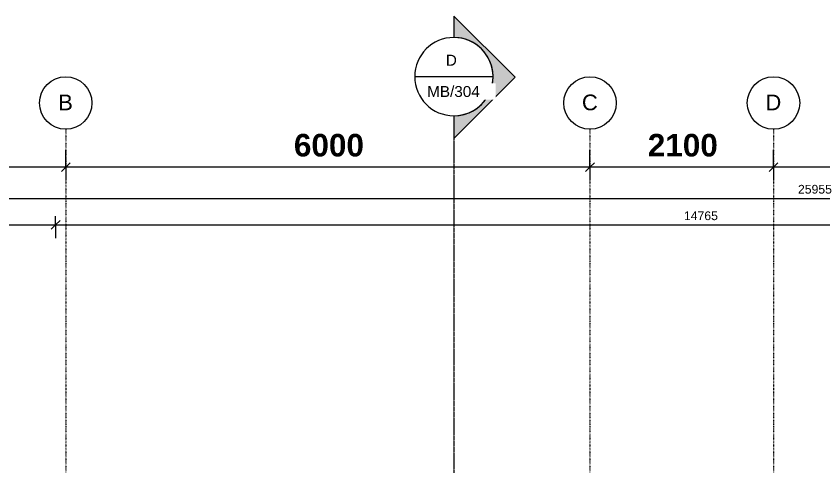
# Model space of a CAD drawing. Header units: millimetres. Extents: x -20313 to 13390, y -15775 to 12805.
# Drawn here: x -13038 to -3806, y 7656 to 12805 of the extents above; entities that cross this region are included whole.
import ezdxf

# ---------------------------------------------------------------- set-up
doc = ezdxf.new("R2010")
doc.units = ezdxf.units.MM
doc.linetypes.add('Dash dot', pattern=[15.875, 6.35, -4.7625, 0, -4.7625])
doc.linetypes.add('TD_Level Line', pattern=[8, 4, -2, 0, -2])
for name, color, linetype, lineweight in [('A-ANNO-DIMS', 211, 'Continuous', 9), ('A-ANNO-DIMS-100', 211, 'Continuous', 9), ('G-ANNO-SYMB', 111, 'Continuous', 9), ('S-GRID', 1, 'Continuous', 9), ('S-GRID-IDEN', 1, 'Continuous', 9)]:
    doc.layers.add(name, color=color, linetype=linetype, lineweight=lineweight)
doc.styles.add('Arial', font='arial.ttf', dxfattribs={"height": 125})
doc.styles.add('Arial_1', font='arial.ttf', dxfattribs={"height": 180})
doc.styles.add('Arial_3', font='arial.ttf', dxfattribs={"height": 100})
doc.styles.add('Arial_B', font='arialbd.ttf', dxfattribs={"height": 257.936508})
doc.dimstyles.new('Arial_1_0', dxfattribs={"dimscale": 304.8, "dimtxt": 102.02594, "dimasz": 0.328084, "dimexe": 0.328084, "dimexo": 0.0625, "dimgap": 0.082021, "dimtad": 1, "dimdec": 0, "dimzin": 0, "dimdsep": 46, "dimtxsty": 'Arial_3', "dimblk1": 'OBLIQUE', "dimblk2": 'OBLIQUE', "dimsah": 1, "dimcen": 0.09, "dimdle": 0.328084, "dimazin": 0, "dimtfac": 1, "dimtdec": 4, "dimtix": 1, "dimtmove": 0, "dimatfit": 3, "dimfxl": 0.492126, "dimfxlon": 1, "dimtvp": 1, "dimtolj": 1, "dimtzin": 0, "dimarcsym": 2})
doc.dimstyles.new('Arial_2_5', dxfattribs={"dimscale": 304.8, "dimtxt": 255.06485, "dimasz": 0.328084, "dimexe": 0.656168, "dimexo": 0.0625, "dimgap": 0.164042, "dimtad": 1, "dimdec": 0, "dimzin": 0, "dimdsep": 46, "dimtxsty": 'Arial_B', "dimblk1": 'OBLIQUE', "dimblk2": 'OBLIQUE', "dimsah": 1, "dimcen": 0.09, "dimdle": 0.328084, "dimazin": 0, "dimtfac": 1, "dimtdec": 4, "dimtix": 1, "dimtmove": 0, "dimatfit": 3, "dimfxl": 0.492126, "dimfxlon": 1, "dimtvp": 1, "dimtolj": 1, "dimtzin": 0, "dimarcsym": 2})

# ---------------------------------------------------------------- blocks, each defined once
blk = doc.blocks.new('Grid - _-182767-01_First floor')
at = {"layer": 'S-GRID-IDEN'}
blk.add_circle((0, 0), 3, dxfattribs=at)
blk = doc.blocks.new('DIMBLOCK8-01_First floor')
at = {"layer": 'A-ANNO-DIMS-100', "transparency": 16777216}
for p, q in [((-4371, 11075.7), (-4371, 11275.7)), ((-371, 11075.7), (-371, 11275.7)), ((-4371, 11075.7), (-4321, 11125.7)), ((-371, 11075.7), (-321, 11125.7)), ((-4371, 11075.7), (-4421, 11025.7)), ((-371, 11075.7), (-4371, 11075.7)), ((-4371, 11075.7), (-4371, 10925.7)), ((-371, 11075.7), (-421, 11025.7)), ((-371, 11075.7), (-371, 10925.7))]:
    blk.add_line(p, q, dxfattribs=at)
at = {"layer": 'A-ANNO-DIMS-100', "color": 0, "transparency": 16777216, "insert": (-2759.6, 11456.5), "char_height": 257.94, "width": 932.809, "attachment_point": 1, "line_spacing_factor": 0.941778, "style": 'Arial_B'}
blk.add_mtext('4000', dxfattribs=at)
blk = doc.blocks.new('_Oblique')
at = {"color": 0, "linetype": 'ByBlock', "lineweight": -2}
blk.add_line((-0.5, -0.5), (0.5, 0.5), dxfattribs=at)
blk = doc.blocks.new('DIMBLOCK9-01_First floor')
at = {"layer": 'A-ANNO-DIMS-100', "transparency": 16777216}
for p, q in [((-6471, 11075.7), (-6471, 11275.7)), ((-4371, 11075.7), (-4371, 11275.7)), ((-6471, 11075.7), (-6421, 11125.7)), ((-4371, 11075.7), (-4321, 11125.7)), ((-6471, 11075.7), (-6521, 11025.7)), ((-4371, 11075.7), (-6471, 11075.7)), ((-6471, 11075.7), (-6471, 10925.7)), ((-4371, 11075.7), (-4421, 11025.7)), ((-4371, 11075.7), (-4371, 10925.7))]:
    blk.add_line(p, q, dxfattribs=at)
at = {"layer": 'A-ANNO-DIMS-100', "color": 0, "transparency": 16777216, "insert": (-5809.6, 11456.5), "char_height": 257.94, "width": 932.809, "attachment_point": 1, "line_spacing_factor": 0.941778, "style": 'Arial_B'}
blk.add_mtext('2100', dxfattribs=at)
blk = doc.blocks.new('DIMBLOCK10-01_First floor')
at = {"layer": 'A-ANNO-DIMS-100', "transparency": 16777216}
for p, q in [((-12471, 11075.7), (-12471, 11275.7)), ((-6471, 11075.7), (-6471, 11275.7)), ((-12471, 11075.7), (-12421, 11125.7)), ((-6471, 11075.7), (-6421, 11125.7)), ((-12471, 11075.7), (-12521, 11025.7)), ((-6471, 11075.7), (-12471, 11075.7)), ((-12471, 11075.7), (-12471, 10925.7)), ((-6471, 11075.7), (-6521, 11025.7)), ((-6471, 11075.7), (-6471, 10925.7))]:
    blk.add_line(p, q, dxfattribs=at)
at = {"layer": 'A-ANNO-DIMS-100', "color": 0, "transparency": 16777216, "insert": (-9859.6, 11456.5), "char_height": 257.94, "width": 932.809, "attachment_point": 1, "line_spacing_factor": 0.941778, "style": 'Arial_B'}
blk.add_mtext('6000', dxfattribs=at)
blk = doc.blocks.new('DIMBLOCK11-01_First floor')
at = {"layer": 'A-ANNO-DIMS-100', "transparency": 16777216}
for p, q in [((-16471, 11075.7), (-16471, 11275.7)), ((-12471, 11075.7), (-12471, 11275.7)), ((-16471, 11075.7), (-16421, 11125.7)), ((-12471, 11075.7), (-12421, 11125.7)), ((-12471, 11075.7), (-16571, 11075.7)), ((-16471, 11075.7), (-16521, 11025.7)), ((-16471, 11075.7), (-16471, 10925.7)), ((-12471, 11075.7), (-12521, 11025.7)), ((-12471, 11075.7), (-12471, 10925.7))]:
    blk.add_line(p, q, dxfattribs=at)
at = {"layer": 'A-ANNO-DIMS-100', "color": 0, "transparency": 16777216, "insert": (-14859.6, 11456.5), "char_height": 257.94, "width": 932.809, "attachment_point": 1, "line_spacing_factor": 0.941778, "style": 'Arial_B'}
blk.add_mtext('4000', dxfattribs=at)
blk = doc.blocks.new('DIMBLOCK26-01_First floor')
at = {"layer": 'A-ANNO-DIMS-100', "transparency": 16777216}
for p, q in [((-16876, 10414.9), (-16876, 10514.9)), ((-16876, 10414.9), (-16826, 10464.9)), ((-12586, 10414.9), (-12586, 10514.9)), ((-12586, 10414.9), (-12536, 10464.9)), ((-16976, 10414.9), (-12586, 10414.9)), ((-16876, 10414.9), (-16926, 10364.9)), ((-16876, 10414.9), (-16876, 10264.9)), ((-12586, 10414.9), (-12636, 10364.9)), ((-12586, 10414.9), (-12586, 10264.9))]:
    blk.add_line(p, q, dxfattribs=at)
at = {"layer": 'A-ANNO-DIMS-100', "color": 0, "transparency": 16777216, "insert": (-14884.8, 10569.7), "char_height": 100, "width": 369.177, "attachment_point": 1, "line_spacing_factor": 0.941778, "style": 'Arial_3'}
blk.add_mtext('4290', dxfattribs=at)
blk = doc.blocks.new('DIMBLOCK27-01_First floor')
at = {"layer": 'A-ANNO-DIMS-100', "transparency": 16777216}
for p, q in [((-12586, 10414.9), (-12586, 10514.9)), ((-12586, 10414.9), (-12536, 10464.9)), ((2179, 10414.9), (2179, 10514.9)), ((2179, 10414.9), (2229, 10464.9)), ((-12586, 10414.9), (-12636, 10364.9)), ((-12586, 10414.9), (2179, 10414.9)), ((-12586, 10414.9), (-12586, 10264.9)), ((2179, 10414.9), (2129, 10364.9)), ((2179, 10414.9), (2179, 10264.9))]:
    blk.add_line(p, q, dxfattribs=at)
at = {"layer": 'A-ANNO-DIMS-100', "color": 0, "transparency": 16777216, "insert": (-5395.8, 10569.7), "char_height": 100, "width": 461.471, "attachment_point": 1, "line_spacing_factor": 0.941778, "style": 'Arial_3'}
blk.add_mtext('14765', dxfattribs=at)
blk = doc.blocks.new('DIMBLOCK29-01_First floor')
at = {"layer": 'A-ANNO-DIMS-100', "transparency": 16777216}
for p, q in [((-16876, 10718.3), (-16876, 10818.3)), ((9079, 10718.3), (9079, 10818.3)), ((-16976, 10718.3), (9179, 10718.3)), ((-16876, 10718.3), (-16926, 10668.3)), ((-16876, 10718.3), (-16826, 10768.3)), ((-16876, 10718.3), (-16876, 10568.3)), ((9079, 10718.3), (9029, 10668.3)), ((9079, 10718.3), (9129, 10768.3)), ((9079, 10718.3), (9079, 10568.3))]:
    blk.add_line(p, q, dxfattribs=at)
at = {"layer": 'A-ANNO-DIMS-100', "color": 0, "transparency": 16777216, "insert": (-4090.8, 10873.1), "char_height": 100, "width": 461.471, "attachment_point": 1, "line_spacing_factor": 0.941778, "style": 'Arial_3'}
blk.add_mtext('25955', dxfattribs=at)
blk = doc.blocks.new('Section - _-1243848-01_First floor')
at = {"layer": 'G-ANNO-SYMB'}
h = blk.add_hatch(color=256, dxfattribs=at)
edge = h.paths.add_edge_path()
edge.add_line((-12.925, 0), (-5.927, 6.998))
edge.add_line((-5.927, 6.998), (1.071, 0))
edge.add_line((1.071, 0), (-1.52, 0))
edge.add_arc((-6, 0), 4.48, 0, 180)
edge.add_line((-10.48, 0), (-12.925, 0))
for p, q in [((-5.927, 6.998), (-12.925, 0)), ((1.071, 0), (-5.927, 6.998)), ((-12.925, 0), (-10.48, 0)), ((-1.52, 0), (1.071, 0))]:
    blk.add_line(p, q, dxfattribs=at)
for start, end in [(360, 180), (0, 180), (180, 360)]:
    blk.add_arc((-6, 0), 4.48, start, end, dxfattribs=at)

msp = doc.modelspace()

# ---------------------------------------------------------------- linework, layer by layer
at = {"layer": 'G-ANNO-SYMB'}
msp.add_line((-8476.9, 12112.7), (-7580.9, 12112.7), dxfattribs=at)
at = {"layer": 'G-ANNO-SYMB', "linetype": 'TD_Level Line', "lineweight": 18}
msp.add_line((-8028.9, 11512.7), (-8028.9, -14482.8), dxfattribs=at)
at = {"layer": 'S-GRID', "linetype": 'Dash dot', "lineweight": 18}
for p, q in [((-12471, 11510.6), (-12471, 9010.6)), ((-6471, 11510.6), (-6471, 9010.6)), ((-4371, 11510.6), (-4371, 9010.6)), ((-12471, 9010.6), (-12471, -11991.6)), ((-6471, 9010.6), (-6471, -11991.6)), ((-4371, 9010.6), (-4371, -11991.6))]:
    msp.add_line(p, q, dxfattribs=at)

# ---------------------------------------------------------------- block references
at = {"layer": 'G-ANNO-SYMB', "xscale": 99.99999999999994, "yscale": 99.99999999999994, "zscale": 99.99999999999994, "rotation": 269.9999999999995}
msp.add_blockref('Section - _-1243848-01_First floor', (-8028.9, 11512.7), dxfattribs=at)
at = {"layer": 'S-GRID-IDEN', "rotation": 180}
for p, xscale, yscale, zscale in [((-12471, 11810.6), 99.99999999999994, 99.99999999999994, 99.99999999999994), ((-6471, 11810.6), 99.99999999999993, 99.99999999999993, 99.99999999999993), ((-4371, 11810.6), 99.99999999999994, 99.99999999999994, 99.99999999999994)]:
    msp.add_blockref('Grid - _-182767-01_First floor', p, dxfattribs=dict(at, xscale=xscale, yscale=yscale, zscale=zscale))

# ---------------------------------------------------------------- dimensions: what is measured, and where the dimension line sits
at = {"layer": 'A-ANNO-DIMS'}
for base, p1, p2, dimstyle, override, picture, middle in [((-16471, 11075.7), (-12471, 10925.7), (-16471, 10925.7), 'Arial_2_5', {"dimpost": '<>', "dimfxl": 4000}, 'DIMBLOCK11-01_First floor', (-14471, 11257.4)), ((-12471, 11075.7), (-6471, 10925.7), (-12471, 10925.7), 'Arial_2_5', {"dimpost": '<>', "dimfxl": 6000}, 'DIMBLOCK10-01_First floor', (-9471, 11257.4)), ((-6471, 11075.7), (-4371, 10925.7), (-6471, 10925.7), 'Arial_2_5', {"dimpost": '<>', "dimfxl": 2100}, 'DIMBLOCK9-01_First floor', (-5421, 11257.4)), ((-4371, 11075.7), (-371, 10925.7), (-4371, 10925.7), 'Arial_2_5', {"dimpost": '<>', "dimfxl": 4000}, 'DIMBLOCK8-01_First floor', (-2371, 11257.4)), ((9079, 10718.3), (-16876, 10568.3), (9079, 10568.3), 'Arial_1_0', {"dimpost": '<>', "dimfxl": 25955}, 'DIMBLOCK29-01_First floor', (-3898.5, 10794.3)), ((-12586, 10414.9), (-16876, 10264.9), (-12586, 10264.9), 'Arial_1_0', {"dimpost": '<>', "dimfxl": 4290}, 'DIMBLOCK26-01_First floor', (-14731, 10491)), ((2179, 10414.9), (-12586, 10264.9), (2179, 10264.9), 'Arial_1_0', {"dimpost": '<>', "dimfxl": 14765}, 'DIMBLOCK27-01_First floor', (-5203.5, 10491))]:
    dim = msp.add_linear_dim(base=base, p1=p1, p2=p2, dimstyle=dimstyle, override=override, dxfattribs=at)
    dim.commit()
    dim.dimension.update_dxf_attribs({"geometry": picture, "text_midpoint": middle})

# ---------------------------------------------------------------- next in the draw order: texts
at = {"layer": 'G-ANNO-SYMB', "char_height": 125, "attachment_point": 1, "style": 'Arial', "bg_fill": 3, "box_fill_scale": 1.25, "bg_fill_color": 256, "bg_fill_true_color": 13158600, "bg_fill_transparency": 0}
for s, insert, width in [('D', (-8120.6, 12362.8), 160.337), ('MB/304', (-8334.3, 12004.6), 753.586)]:
    msp.add_mtext(s, dxfattribs=dict(at, insert=insert, width=width))
at = {"layer": 'S-GRID-IDEN', "char_height": 180, "attachment_point": 1, "style": 'Arial_1', "bg_fill": 3, "box_fill_scale": 1.25, "bg_fill_color": 256, "bg_fill_true_color": 13158600, "bg_fill_transparency": 0}
for s, insert, width in [('B', (-12556.9, 11907.3), 200.422), ('C', (-6563.4, 11907.3), 216.456), ('D', (-4463.4, 11907.3), 216.456)]:
    msp.add_mtext(s, dxfattribs=dict(at, insert=insert, width=width))

doc.saveas('drawing.dxf')
